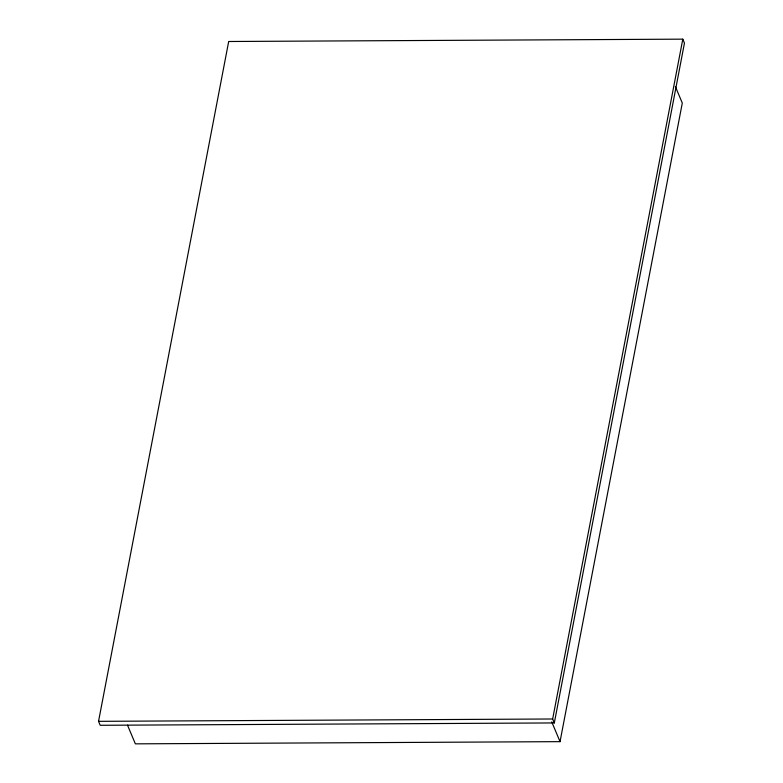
<?xml version="1.0" encoding="UTF-8"?>
<svg xmlns="http://www.w3.org/2000/svg" width="783" height="783" viewBox="0 0 783 783"><rect width="100%" height="100%" fill="white"/><g stroke="black" fill="none" stroke-linecap="round" stroke-linejoin="round"><path stroke-width="1.17" d="M98.541 721.339L228.685 41.499L682.805 39.15L684.459 43.094L554.315 722.934L100.195 725.283L98.541 721.339L552.651 718.99L554.315 722.934M552.651 718.99L682.805 39.15M127.512 725.166L135.361 743.85L560.041 741.648L682.296 103.043L675.367 86.551M551.731 721.867L560.041 741.648"/></g></svg>
